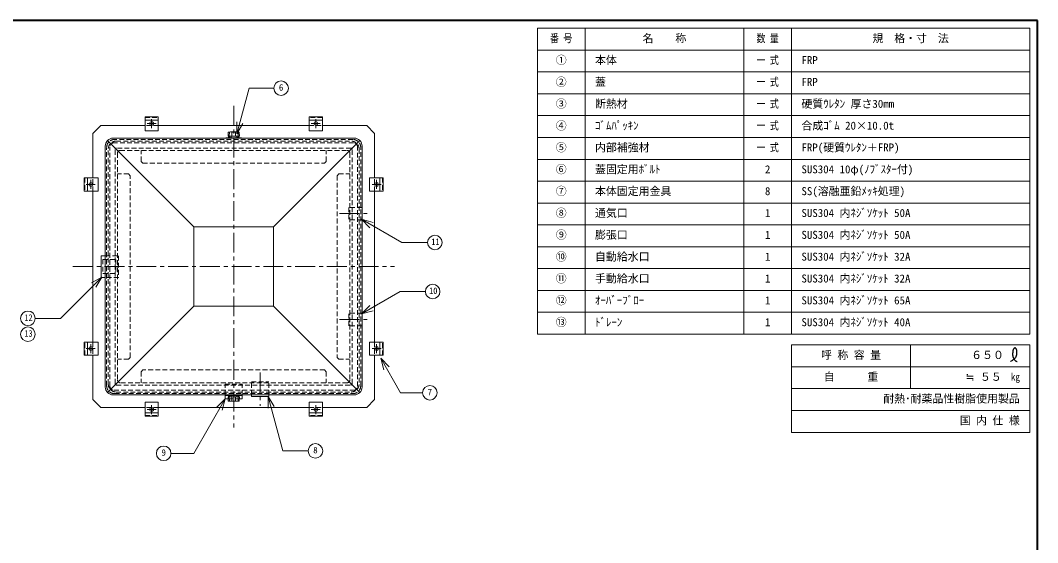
# Model space of a CAD drawing. Units: millimetres at full size, sheet at 1:15; details may follow other scales. Extents: x -3184 to 2891, y -2037 to 2178.
# Drawn here: x -953 to 2891, y 205 to 2178 of the extents above; entities that cross this region are included whole.
import ezdxf
from ezdxf.enums import TextEntityAlignment as Align

# ---------------------------------------------------------------- set-up
doc = ezdxf.new("R2010")
doc.units = ezdxf.units.MM
doc.header["$LTSCALE"] = 15
doc.linetypes.add('CHAIN1', pattern=[8, 5, -1, 1, -1])
doc.linetypes.add('DASHED1', pattern=[1.8, 1.2, -0.6])
doc.layers.add('0-0', color=7, linetype='Continuous', lineweight=18)
doc.styles.add('ＭＳ ゴシック', font='')
doc.styles.get('ＭＳ ゴシック').set_extended_font_data('MS Gothic')

msp = doc.modelspace()

# ---------------------------------------------------------------- linework, layer by layer
at = {"layer": '0-0', "color": 1, "lineweight": 40}
for p, q in [((2890.8, 2177.87), (-3184.2, 2177.87)), ((2890.8, -2037.13), (2890.8, 2177.87))]:
    msp.add_line(p, q, dxfattribs=at)
at = {"layer": '0-0', "color": 3}
for p, q in [((2860.8, 2147.87), (1000.8, 2147.87)), ((1000.8, 992.87), (1000.8, 2147.87)), ((1180.8, 992.87), (1180.8, 2147.87)), ((1780.8, 992.87), (1780.8, 2147.87)), ((1960.8, 992.87), (1960.8, 2147.87)), ((2860.8, 992.87), (2860.8, 2147.87)), ((2860.8, 2065.37), (1000.8, 2065.37)), ((2860.8, 1982.87), (1000.8, 1982.87)), ((2860.8, 1900.37), (1000.8, 1900.37)), ((2860.8, 1817.87), (1000.8, 1817.87)), ((2860.8, 1735.37), (1000.8, 1735.37)), ((2860.8, 1652.87), (1000.8, 1652.87)), ((2860.8, 1570.37), (1000.8, 1570.37)), ((2860.8, 1487.87), (1000.8, 1487.87)), ((2860.8, 1405.37), (1000.8, 1405.37)), ((2860.8, 1322.87), (1000.8, 1322.87)), ((2860.8, 1240.37), (1000.8, 1240.37)), ((2860.8, 1157.87), (1000.8, 1157.87)), ((2860.8, 1075.37), (1000.8, 1075.37)), ((2860.8, 992.87), (1000.8, 992.87)), ((2860.8, 951.62), (1960.8, 951.62)), ((2410.8, 786.62), (2410.8, 951.62)), ((2860.8, 621.62), (2860.8, 951.62)), ((2860.8, 869.12), (1960.8, 869.12)), ((2860.8, 786.62), (1960.8, 786.62)), ((2860.8, 704.12), (1960.8, 704.12))]:
    msp.add_line(p, q, dxfattribs=at)
at = {"layer": '0-0', "color": 4, "linetype": 'CHAIN1', "lineweight": 9}
for p, q in [((-146.7, 1855.37), (-146.7, 640.37)), ((-439.7, 1787.87), (-473.7, 1787.87)), ((-456.7, 1770.87), (-456.7, 1804.87)), ((146.3, 1787.87), (180.3, 1787.87)), ((163.3, 1770.87), (163.3, 1804.87)), ((-669.7, 1557.87), (-703.7, 1557.87)), ((-686.7, 1540.87), (-686.7, 1574.87)), ((376.3, 1557.87), (410.3, 1557.87)), ((393.3, 1540.87), (393.3, 1574.87)), ((253.18, 1447.87), (373.18, 1447.87)), ((-754.2, 1247.87), (460.8, 1247.87)), ((253.18, 1047.87), (373.18, 1047.87)), ((-669.7, 937.87), (-703.7, 937.87)), ((-686.7, 954.87), (-686.7, 920.87)), ((376.3, 937.87), (410.3, 937.87)), ((393.3, 954.87), (393.3, 920.87)), ((-46.7, 847.75), (-46.7, 721.75)), ((-439.7, 707.87), (-473.7, 707.87)), ((-456.7, 724.87), (-456.7, 690.87)), ((146.3, 707.87), (180.3, 707.87)), ((163.3, 724.87), (163.3, 690.87))]:
    msp.add_line(p, q, dxfattribs=at)
at = {"layer": '0-0', "color": 4, "lineweight": 9}
for p, q in [((-481.7, 1813.16), (-431.7, 1813.16)), ((-481.7, 1800.37), (-481.7, 1813.16)), ((-431.7, 1800.37), (-431.7, 1813.16)), ((138.3, 1800.37), (138.3, 1813.16)), ((188.3, 1813.16), (138.3, 1813.16)), ((188.3, 1800.37), (188.3, 1813.16)), ((-649.2, 1780.37), (-679.2, 1750.37)), ((-481.7, 1780.37), (-649.2, 1780.37)), ((138.3, 1780.37), (-431.7, 1780.37)), ((355.8, 1780.37), (188.3, 1780.37)), ((355.8, 1780.37), (385.8, 1750.37)), ((-679.2, 1750.37), (-679.2, 1582.87)), ((385.8, 1582.87), (385.8, 1750.37)), ((-622.92, 1724.08), (-296.7, 1397.87)), ((329.51, 1724.08), (3.3, 1397.87)), ((-712, 1582.87), (-712, 1532.87)), ((-699.2, 1582.87), (-712, 1582.87)), ((405.8, 1582.87), (418.59, 1582.87)), ((418.59, 1582.87), (418.59, 1532.87)), ((-699.2, 1532.87), (-712, 1532.87)), ((-679.2, 1532.87), (-679.2, 962.87)), ((385.8, 962.87), (385.8, 1532.87)), ((405.8, 1532.87), (418.59, 1532.87)), ((-296.7, 1397.87), (-296.7, 1097.87)), ((-296.7, 1097.87), (-622.92, 771.66)), ((-296.7, 1097.87), (3.3, 1097.87)), ((3.3, 1097.87), (329.51, 771.66)), ((-699.2, 962.87), (-712, 962.87)), ((-712, 912.87), (-712, 962.87)), ((405.8, 962.87), (418.59, 962.87)), ((418.59, 912.87), (418.59, 962.87)), ((-699.2, 912.87), (-712, 912.87)), ((-679.2, 912.87), (-679.2, 745.37)), ((385.8, 745.37), (385.8, 912.87)), ((405.8, 912.87), (418.59, 912.87)), ((-649.2, 715.37), (-679.2, 745.37)), ((-179.2, 762.87), (-179.2, 747.99)), ((-167.94, 747.99), (-179.2, 747.99)), ((-114.2, 747.99), (-125.46, 747.99)), ((-114.2, 762.87), (-114.2, 747.99)), ((355.8, 715.37), (385.8, 745.37)), ((-649.2, 715.37), (-481.7, 715.37)), ((-481.7, 695.37), (-481.7, 682.58)), ((-431.7, 715.37), (138.3, 715.37)), ((-431.7, 695.37), (-431.7, 682.58)), ((138.3, 695.37), (138.3, 682.58)), ((188.3, 715.37), (355.8, 715.37)), ((188.3, 695.37), (188.3, 682.58)), ((-481.7, 682.58), (-431.7, 682.58)), ((188.3, 682.58), (138.3, 682.58))]:
    msp.add_line(p, q, dxfattribs=at)
at = {"layer": '0-0', "color": 4, "linetype": 'DASHED1', "lineweight": 9}
for p, q in [((-481.7, 1810.31), (-431.7, 1810.31)), ((188.3, 1810.31), (138.3, 1810.31)), ((-431.7, 1780.37), (-481.7, 1780.37)), ((138.3, 1780.37), (188.3, 1780.37)), ((-626.7, 797.87), (-626.7, 1697.87)), ((-620.57, 804), (-620.57, 1691.74)), ((-614.2, 795.37), (-614.2, 1700.37)), ((305.8, 1715.37), (-599.2, 1715.37)), ((303.3, 1727.87), (-596.7, 1727.87)), ((-590.57, 1721.74), (297.16, 1721.74)), ((295.8, 1695.37), (-589.2, 1695.37)), ((320.8, 795.37), (320.8, 1700.37)), ((327.16, 1691.74), (327.16, 804)), ((333.3, 797.87), (333.3, 1697.87)), ((-594.2, 805.37), (-594.2, 1690.37)), ((-585.55, 1676.72), (-585.55, 819.02)), ((-575.55, 1686.72), (282.15, 1686.72)), ((-496.7, 1645.13), (-496.7, 1686.72)), ((203.3, 1645.13), (203.3, 1686.72)), ((292.15, 1676.72), (292.15, 819.02)), ((300.8, 805.37), (300.8, 1690.37)), ((-496.7, 1645.13), (-489.94, 1638.38)), ((-489.94, 1638.38), (196.54, 1638.38)), ((203.3, 1645.13), (196.54, 1638.38)), ((-709.14, 1582.87), (-709.14, 1532.87)), ((-679.2, 1532.87), (-679.2, 1582.87)), ((-543.97, 1597.87), (-585.55, 1597.87)), ((-543.97, 1597.87), (-537.21, 1591.11)), ((-537.21, 904.63), (-537.21, 1591.11)), ((250.56, 1597.87), (243.8, 1591.11)), ((243.8, 1591.11), (243.8, 904.63)), ((250.56, 1597.87), (292.15, 1597.87)), ((385.8, 1532.87), (385.8, 1582.87)), ((415.74, 1582.87), (415.74, 1532.87)), ((288.18, 1471.37), (288.18, 1424.37)), ((338.18, 1471.37), (288.18, 1471.37)), ((-641.45, 1274.37), (-641.45, 1221.37)), ((-631.7, 1288.87), (-581.82, 1288.87)), ((-581.82, 1288.87), (-581.82, 1206.87)), ((-641.45, 1221.37), (-591.45, 1221.37)), ((-581.82, 1206.87), (-631.7, 1206.87)), ((288.18, 1024.37), (288.18, 1071.37)), ((338.18, 1024.37), (288.18, 1024.37)), ((-709.14, 912.87), (-709.14, 962.87)), ((-679.2, 962.87), (-679.2, 912.87)), ((385.8, 962.87), (385.8, 912.87)), ((415.74, 912.87), (415.74, 962.87)), ((-543.97, 897.87), (-585.55, 897.87)), ((-543.97, 897.87), (-537.21, 904.63)), ((250.56, 897.87), (243.8, 904.63)), ((250.56, 897.87), (292.15, 897.87)), ((-496.7, 850.61), (-489.94, 857.36)), ((-496.7, 850.61), (-496.7, 809.02)), ((196.54, 857.36), (-489.94, 857.36)), ((203.3, 850.61), (196.54, 857.36)), ((203.3, 850.61), (203.3, 809.02)), ((282.15, 809.02), (-575.55, 809.02)), ((-79.2, 812.75), (-14.2, 812.75)), ((-79.2, 762.87), (-79.2, 812.75)), ((-14.2, 762.87), (-14.2, 812.75)), ((-599.2, 780.37), (305.8, 780.37)), ((-590.57, 774), (297.16, 774)), ((-589.2, 800.37), (295.8, 800.37)), ((-179.2, 803.99), (-114.2, 803.99)), ((-179.2, 762.87), (-179.2, 803.99)), ((-114.2, 762.87), (-114.2, 803.99)), ((-596.7, 767.87), (303.3, 767.87)), ((-167.94, 747.99), (-125.46, 747.99)), ((-431.7, 715.37), (-481.7, 715.37)), ((138.3, 715.37), (188.3, 715.37)), ((-481.7, 685.43), (-431.7, 685.43)), ((188.3, 685.43), (138.3, 685.43))]:
    msp.add_line(p, q, dxfattribs=at)
at = {"layer": '0-0'}
for p, q in [((-481.7, 1800.37), (-431.7, 1800.37)), ((-481.7, 1760.37), (-481.7, 1800.37)), ((-134.49, 1749.01), (-134.49, 1794.01)), ((-134.49, 1749.01), (-111.99, 1787.99)), ((188.3, 1800.37), (138.3, 1800.37)), ((188.3, 1760.37), (188.3, 1800.37)), ((308.3, 1732.87), (-601.7, 1732.87)), ((-176.7, 1732.87), (-176.7, 1734.37)), ((-116.7, 1734.37), (-176.7, 1734.37)), ((-168.16, 1740.89), (-167.74, 1754.03)), ((-167.67, 1740.37), (-125.74, 1740.37)), ((-161.7, 1736.37), (-166.7, 1736.37)), ((-166.7, 1736.37), (-166.7, 1734.37)), ((-158.47, 1756.36), (-165.85, 1755.97)), ((-164.2, 1736.37), (-164.2, 1734.37)), ((-163.64, 1740.37), (-163.15, 1754.92)), ((-162.7, 1736.37), (-162.7, 1737.88)), ((-161.7, 1736.37), (-161.7, 1734.37)), ((-157.94, 1756.37), (-135.47, 1756.37)), ((-156.24, 1734.83), (-156.7, 1740.37)), ((-153.56, 1740.37), (-154.04, 1754.92)), ((-139.85, 1740.37), (-139.36, 1754.92)), ((-137.16, 1734.83), (-136.7, 1740.37)), ((-134.94, 1756.36), (-127.56, 1755.97)), ((-131.7, 1736.37), (-126.7, 1736.37)), ((-131.7, 1736.37), (-131.7, 1734.37)), ((-130.7, 1736.37), (-130.7, 1737.88)), ((-129.77, 1740.37), (-130.25, 1754.92)), ((-129.2, 1736.37), (-129.2, 1734.37)), ((-126.7, 1736.37), (-126.7, 1734.37)), ((-125.24, 1740.89), (-125.66, 1754.03)), ((-116.7, 1732.87), (-116.7, 1734.37)), ((-631.7, 792.87), (-631.7, 1702.87)), ((338.3, 792.87), (338.3, 1702.87)), ((-699.2, 1582.87), (-699.2, 1532.87)), ((-659.2, 1582.87), (-699.2, 1582.87)), ((365.8, 1582.87), (405.8, 1582.87)), ((405.8, 1582.87), (405.8, 1532.87)), ((336.37, 1426.5), (368.19, 1394.68)), ((336.37, 1426.5), (379.84, 1414.85)), ((-646.82, 1288.87), (-646.82, 1206.87)), ((-631.7, 1288.87), (-646.82, 1288.87)), ((-645.42, 1208.42), (-801.65, 1052.19)), ((-645.42, 1208.42), (-684.39, 1185.92)), ((-645.42, 1208.42), (-667.92, 1169.45)), ((-646.82, 1206.87), (-631.7, 1206.87)), ((336.37, 1069.24), (482.52, 1153.62)), ((577.44, 1153.62), (482.52, 1153.62)), ((336.37, 1069.24), (368.19, 1101.06)), ((336.37, 1069.24), (379.84, 1080.89)), ((-801.65, 1052.19), (-896.77, 1052.19)), ((-699.2, 912.87), (-699.2, 962.87)), ((405.8, 912.87), (405.8, 962.87)), ((-659.2, 912.87), (-699.2, 912.87)), ((365.8, 912.87), (405.8, 912.87)), ((408.8, 901.45), (420.45, 857.98)), ((408.8, 901.45), (440.62, 869.63)), ((-601.7, 762.87), (308.3, 762.87)), ((-481.7, 735.37), (-481.7, 695.37)), ((-178.36, 748.66), (-297.48, 542.34)), ((-178.36, 748.66), (-210.18, 716.84)), ((-178.36, 748.66), (-190.01, 705.19)), ((-176.7, 762.87), (-176.7, 761.37)), ((-116.7, 761.37), (-176.7, 761.37)), ((-168.16, 754.85), (-167.74, 741.71)), ((-167.67, 755.37), (-125.74, 755.37)), ((-166.7, 759.37), (-166.7, 761.37)), ((-161.7, 759.37), (-166.7, 759.37)), ((-158.47, 739.38), (-165.85, 739.77)), ((-164.2, 759.37), (-164.2, 761.37)), ((-163.64, 755.37), (-163.15, 740.82)), ((-162.7, 759.37), (-162.7, 757.86)), ((-161.7, 759.37), (-161.7, 761.37)), ((-157.94, 739.37), (-135.47, 739.37)), ((-156.24, 760.91), (-156.7, 755.37)), ((-153.56, 755.37), (-154.04, 740.82)), ((-139.85, 755.37), (-139.36, 740.82)), ((-137.16, 760.91), (-136.7, 755.37)), ((-134.94, 739.38), (-127.56, 739.77)), ((-131.7, 759.37), (-131.7, 761.37)), ((-131.7, 759.37), (-126.7, 759.37)), ((-130.7, 759.37), (-130.7, 757.86)), ((-129.77, 755.37), (-130.25, 740.82)), ((-129.2, 759.37), (-129.2, 761.37)), ((-126.7, 759.37), (-126.7, 761.37)), ((-125.24, 754.85), (-125.66, 741.71)), ((-116.7, 762.87), (-116.7, 761.37)), ((-16.11, 757.62), (6.39, 718.65)), ((-16.11, 757.62), (-16.11, 712.62)), ((188.3, 735.37), (188.3, 695.37)), ((-481.7, 695.37), (-431.7, 695.37)), ((188.3, 695.37), (138.3, 695.37)), ((-297.48, 542.34), (-383.7, 542.34))]:
    msp.add_line(p, q, dxfattribs=at)
for points in [[(-134.49, 1749.01), (-88.22, 1921.7), (5.04, 1921.7)], [(-481.7, 1760.37), (-431.7, 1760.37), (-431.7, 1800.37)], [(188.3, 1760.37), (138.3, 1760.37), (138.3, 1800.37)], [(-165.7, 1736.37), (-165.7, 1737.88), (-162.7, 1737.88)], [(-127.7, 1736.37), (-127.7, 1737.88), (-130.7, 1737.88)], [(-659.2, 1582.87), (-659.2, 1532.87), (-699.2, 1532.87)], [(365.8, 1582.87), (365.8, 1532.87), (405.8, 1532.87)], [(336.37, 1426.5), (488.38, 1338.74), (585.76, 1338.74)], [(-659.2, 912.87), (-659.2, 962.87), (-699.2, 962.87)], [(365.8, 912.87), (365.8, 962.87), (405.8, 962.87)], [(408.8, 901.45), (484.01, 771.18), (566.87, 771.18)], [(-481.7, 735.37), (-431.7, 735.37), (-431.7, 695.37)], [(-165.7, 759.37), (-165.7, 757.86), (-162.7, 757.86)], [(-127.7, 759.37), (-127.7, 757.86), (-130.7, 757.86)], [(-79.2, 762.87), (-79.2, 756.75), (-14.2, 756.75), (-14.2, 762.87)], [(-16.11, 757.62), (39.08, 551.64), (134.54, 551.64)], [(188.3, 735.37), (138.3, 735.37), (138.3, 695.37)]]:
    msp.add_lwpolyline(points, dxfattribs=at)
at = {"layer": '0-0', "color": 4, "linetype": 'DASHED1', "lineweight": 9}
for points in [[(338.18, 1471.37), (338.18, 1424.37), (288.18, 1424.37)], [(-641.45, 1274.37), (-591.45, 1274.37), (-591.45, 1221.37)], [(338.18, 1024.37), (338.18, 1071.37), (288.18, 1071.37)]]:
    msp.add_lwpolyline(points, dxfattribs=at)
at = {"layer": '0-0', "color": 4, "lineweight": 9}
msp.add_lwpolyline([(-296.7, 1397.87), (3.3, 1397.87), (3.3, 1097.87)], dxfattribs=at)
at = {"layer": '0-0', "color": 3}
msp.add_lwpolyline([(2860.8, 621.62), (1960.8, 621.62), (1960.8, 951.62)], dxfattribs=at)
at = {"layer": '0-0', "color": 5, "lineweight": 25}
for points in [[(2788.49, 890.06), (2789.8, 890.82), (2792.04, 892.12), (2794.27, 893.46), (2796.46, 894.86), (2798.6, 896.32), (2800.69, 897.88), (2801.87, 898.83), (2802.73, 899.58), (2804.18, 900.92), (2805.55, 902.33), (2806.83, 903.82), (2807.99, 905.39), (2809.02, 907.04), (2809.54, 908.04), (2809.92, 908.86), (2810.49, 910.3), (2810.97, 911.78), (2811.35, 913.29), (2811.65, 914.82), (2811.86, 916.36), (2811.95, 917.25), (2812.02, 918.18), (2812.09, 919.77), (2812.11, 921.36), (2812.08, 922.96), (2812.04, 924.56), (2811.98, 926.18), (2811.95, 927.12), (2811.93, 928.11), (2811.86, 929.82), (2811.73, 931.52), (2811.46, 933.19), (2811, 934.81), (2810.3, 936.35), (2809.76, 937.2), (2809.42, 937.66), (2808.74, 938.41), (2808, 939.07), (2807.19, 939.61)], [(2807.19, 939.61), (2806.34, 940.02), (2805.46, 940.24), (2804.94, 940.27), (2804.51, 940.25), (2803.78, 940.09), (2803.06, 939.8), (2802.37, 939.42), (2801.72, 938.95), (2801.1, 938.41), (2800.77, 938.08), (2800.31, 937.56), (2799.62, 936.61), (2799.05, 935.61), (2798.57, 934.56), (2798.18, 933.48), (2797.86, 932.37), (2797.7, 931.72), (2797.53, 930.91), (2797.28, 929.5), (2797.08, 928.08), (2796.92, 926.65), (2796.79, 925.22), (2796.67, 923.79), (2796.61, 922.95), (2796.52, 921.96), (2796.38, 920.24), (2796.26, 918.53), (2796.19, 916.82), (2796.19, 915.11), (2796.28, 913.41), (2796.39, 912.43), (2796.51, 911.58), (2796.8, 910.12), (2797.18, 908.68), (2797.62, 907.25), (2798.12, 905.84), (2798.68, 904.45), (2799.02, 903.66), (2799.27, 903.09)], [(2799.27, 903.09), (2799.73, 902.11), (2800.21, 901.14), (2800.7, 900.18), (2801.22, 899.23), (2801.76, 898.29), (2802.09, 897.74), (2802.48, 897.1), (2803.18, 896.02), (2803.93, 894.97), (2804.74, 893.98), (2805.61, 893.06), (2806.55, 892.24), (2807.13, 891.82), (2807.63, 891.5), (2808.53, 891.02), (2809.47, 890.6), (2810.45, 890.23), (2811.45, 889.89), (2812.46, 889.58), (2813.05, 889.41)]]:
    msp.add_lwpolyline(points, dxfattribs=at)
at = {"layer": '0-0'}
for centre, radius in [((32.54, 1921.7), 27.5), ((-456.7, 1787.87), 7), ((163.3, 1787.87), 7), ((-686.7, 1557.87), 7), ((393.3, 1557.87), 7), ((613.26, 1338.74), 27.5), ((604.94, 1153.62), 27.5), ((-924.27, 1052.19), 27.5), ((-924.27, 992.19), 27.5), ((-686.7, 937.87), 7), ((393.3, 937.87), 7), ((594.37, 771.18), 27.5), ((-456.7, 707.87), 7), ((163.3, 707.87), 7), ((162.04, 551.64), 27.5), ((-411.2, 542.34), 27.5)]:
    msp.add_circle(centre, radius, dxfattribs=at)
for centre, radius, start, end in [((-601.7, 1702.87), 30, 90, 180), ((-167.67, 1740.87), 0.5, 178.15415, 270), ((-165.74, 1753.97), 2, 93.01913, 178.15415), ((-166.21, 1753.3), 2.07, 93.02757, 128.73305), ((-166.13, 1745.41), 9.96, 72.62002, 91.09064), ((-157.94, 1746.37), 10, 90, 93.01913), ((-155.74, 1734.87), 0.5, 184.76364, 270), ((-153.54, 1754.93), 0.5, 97.29873, 181.90915), ((-146.7, 1701.53), 54.34, 82.70127, 97.29873), ((-139.86, 1754.93), 0.5, 358.09085, 82.70127), ((-137.66, 1734.87), 0.5, 270, 355.23636), ((-135.47, 1746.37), 10, 86.98087, 90), ((-127.28, 1745.41), 9.96, 88.90936, 107.37998), ((-127.66, 1753.97), 2, 1.84585, 86.98087), ((-127.2, 1753.3), 2.07, 51.26695, 86.97243), ((-125.74, 1740.87), 0.5, 270, 1.84585), ((308.3, 1702.87), 30, 0, 90), ((-601.7, 792.87), 30, 180, 270), ((308.3, 792.87), 30, 270, 0), ((-167.67, 754.87), 0.5, 90, 181.84585), ((-165.74, 741.77), 2, 181.84585, 266.98087), ((-166.21, 742.44), 2.07, 231.26695, 266.97243), ((-166.13, 750.33), 9.96, 268.90936, 287.37998), ((-157.94, 749.37), 10, 266.98087, 270), ((-155.74, 760.87), 0.5, 90, 175.23636), ((-153.54, 740.81), 0.5, 178.09085, 262.70127), ((-146.7, 794.21), 54.34, 262.70127, 277.29873), ((-139.86, 740.81), 0.5, 277.29873, 1.90915), ((-137.66, 760.87), 0.5, 4.76364, 90), ((-135.47, 749.37), 10, 270, 273.01913), ((-127.28, 750.33), 9.96, 252.62002, 271.09064), ((-127.66, 741.77), 2, 273.01913, 358.15415), ((-127.2, 742.44), 2.07, 273.02757, 308.73305), ((-125.74, 754.87), 0.5, 358.15415, 90)]:
    msp.add_arc(centre, radius, start, end, dxfattribs=at)
at = {"layer": '0-0', "color": 4, "linetype": 'DASHED1', "lineweight": 9}
for centre, radius, start, end in [((-596.7, 1697.87), 30, 90, 180), ((-590.57, 1691.74), 30, 90, 180), ((-599.2, 1700.37), 15, 90, 180), ((-589.2, 1690.37), 5, 90, 180), ((295.8, 1690.37), 5, 0, 90), ((297.16, 1691.74), 30, 0, 90), ((303.3, 1697.87), 30, 0, 90), ((305.8, 1700.37), 15, 0, 90), ((-575.55, 1676.72), 10, 90, 180), ((282.15, 1676.72), 10, 0, 90), ((-575.55, 819.02), 10, 180, 270), ((282.15, 819.02), 10, 270, 0), ((-596.7, 797.87), 30, 180, 270), ((-590.57, 804), 30, 180, 270), ((-599.2, 795.37), 15, 180, 270), ((-589.2, 805.37), 5, 180, 270), ((295.8, 805.37), 5, 270, 0), ((297.16, 804), 30, 270, 0), ((303.3, 797.87), 30, 270, 0), ((305.8, 795.37), 15, 270, 0)]:
    msp.add_arc(centre, radius, start, end, dxfattribs=at)

# ---------------------------------------------------------------- texts
at = {"layer": '0-0', "style": 'ＭＳ ゴシック'}
for s, height, width, p in [('番 号', 30.24, 0.8, (1048.61, 2085.99)), ('数 量', 30.24, 0.8, (1828.61, 2085.99)), ('一 式', 30.24, 0.8, (1828.61, 2003.49)), ('一 式', 30.24, 0.8, (1828.61, 1920.99)), ('一 式', 30.24, 0.8, (1828.61, 1838.49)), ('一 式', 30.24, 0.8, (1828.61, 1755.99)), ('一 式', 30.24, 0.8, (1828.61, 1673.49)), ('11', 24.74, 0.8, (600.13, 1321.86)), ('10', 24.74, 0.8, (591.81, 1136.74)), ('12', 24.74, 0.8, (-937.4, 1035.31)), ('13', 24.74, 0.8, (-937.4, 975.31)), ('㎏', 27.49, 0.9, (2789.55, 809.12))]:
    msp.add_text(s, height=height, dxfattribs=dict(at, width=width)).set_placement(p, align=Align.BOTTOM_LEFT)
for s, height, p in [('名\u3000\u3000称', 30.24, (1398.3, 2085.99)), ('規\u3000格・寸\u3000法', 30.24, (2266.42, 2085.99)), ('①', 30.24, (1070.17, 2003.49)), ('本体', 30.24, (1218.3, 2003.49)), ('FRP', 30.24, (1998.3, 2003.49)), ('②', 30.24, (1070.17, 1920.99)), ('蓋', 30.24, (1218.3, 1920.99)), ('FRP', 30.24, (1998.3, 1920.99)), ('6', 24.74, (24.1, 1904.83)), ('③', 30.24, (1070.17, 1838.49)), ('断熱材', 30.24, (1218.3, 1838.49)), ('硬質ｳﾚﾀﾝ 厚さ30mm', 30.24, (1998.3, 1838.49)), ('④', 30.24, (1070.17, 1755.99)), ('ｺﾞﾑﾊﾟｯｷﾝ', 30.24, (1218.3, 1755.99)), ('合成ｺﾞﾑ 20×10.0t', 30.24, (1998.3, 1755.99)), ('⑤', 30.24, (1070.17, 1673.49)), ('内部補強材', 30.24, (1218.3, 1673.49)), ('FRP(硬質ｳﾚﾀﾝ＋FRP)', 30.24, (1998.3, 1673.49)), ('⑥', 30.24, (1070.17, 1590.99)), ('蓋固定用ﾎﾞﾙﾄ', 30.24, (1218.3, 1590.99)), ('2', 30.24, (1860.49, 1590.99)), ('SUS304 10φ(ﾉﾌﾞｽﾀｰ付)', 30.24, (1998.3, 1590.99)), ('⑦', 30.24, (1070.17, 1508.49)), ('本体固定用金具', 30.24, (1218.3, 1508.49)), ('8', 30.24, (1860.49, 1508.49)), ('SS(溶融亜鉛ﾒｯｷ処理)', 30.24, (1998.3, 1508.49)), ('⑧', 30.24, (1070.17, 1425.99)), ('通気口', 30.24, (1218.3, 1425.99)), ('1', 30.24, (1860.49, 1425.99)), ('SUS304 内ﾈｼﾞｿｹｯﾄ 50A', 30.24, (1998.3, 1425.99)), ('⑨', 30.24, (1070.17, 1343.49)), ('膨張口', 30.24, (1218.3, 1343.49)), ('SUS304 内ﾈｼﾞｿｹｯﾄ 50A', 30.24, (1998.3, 1343.49)), ('1', 30.24, (1860.49, 1343.49)), ('⑩', 30.24, (1070.17, 1260.99)), ('自動給水口', 30.24, (1218.3, 1260.99)), ('1', 30.24, (1860.49, 1260.99)), ('SUS304 内ﾈｼﾞｿｹｯﾄ 32A', 30.24, (1998.3, 1260.99)), ('⑪', 30.24, (1070.17, 1178.49)), ('手動給水口', 30.24, (1218.3, 1178.49)), ('1', 30.24, (1860.49, 1178.49)), ('SUS304 内ﾈｼﾞｿｹｯﾄ 32A', 30.24, (1998.3, 1178.49)), ('⑫', 30.24, (1070.17, 1095.99)), ('ｵｰﾊﾞｰﾌﾞﾛｰ', 30.24, (1218.3, 1095.99)), ('1', 30.24, (1860.49, 1095.99)), ('SUS304 内ﾈｼﾞｿｹｯﾄ 65A', 30.24, (1998.3, 1095.99)), ('⑬', 30.24, (1070.17, 1013.49)), ('ﾄﾞﾚｰﾝ', 30.24, (1218.3, 1013.49)), ('1', 30.24, (1860.49, 1013.49)), ('SUS304 内ﾈｼﾞｿｹｯﾄ 40A', 30.24, (1998.3, 1013.49)), ('呼 称 容 量', 30.24, (2072.36, 889.74)), ('６５０', 30.24, (2639.55, 889.74)), ('自\u3000\u3000\u3000重', 30.24, (2082.67, 807.24)), ('≒ ５５', 30.24, (2618.92, 807.24)), ('7', 24.74, (585.93, 754.31)), ('耐熱･耐薬品性樹脂使用製品', 30.24, (2307.67, 724.74)), ('国 内 仕 様', 30.24, (2596.42, 642.24)), ('9', 24.74, (-419.64, 525.47)), ('8', 24.74, (153.6, 534.76))]:
    msp.add_text(s, height=height, dxfattribs=at).set_placement(p, align=Align.BOTTOM_LEFT)

doc.saveas('drawing.dxf')
